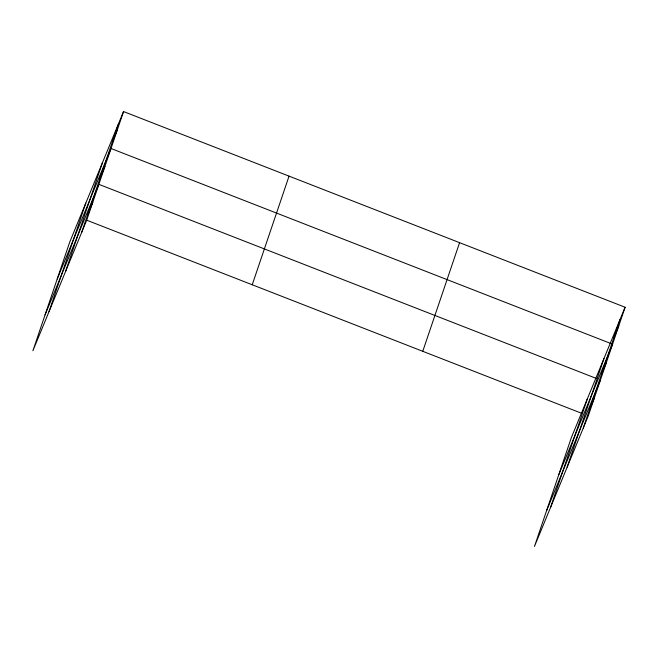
<?xml version="1.0" encoding="UTF-8"?>
<svg xmlns="http://www.w3.org/2000/svg" width="658" height="658" viewBox="0 0 658 658"><rect width="100%" height="100%" fill="white"/><g stroke="black" fill="none" stroke-linecap="round" stroke-linejoin="round"><path stroke-width="0.99" d="M48.988 311.711L85.811 203.075M65.57 271.491L102.385 162.855M81.666 232.447L118.481 123.811M123.531 111.556L69.715 242.119L32.9 350.755L86.716 220.191L123.531 111.556L625.1 307.245L588.285 415.881L534.469 546.444L571.284 437.809L625.1 307.245M252.228 284.774L289.051 176.13M422.765 351.306L459.58 242.67M550.565 507.4L587.38 398.764M567.138 467.18L603.962 358.536M583.235 428.136L620.05 319.5M112.222 142.276L117.272 130.021M57.197 279.058L111.013 148.494L612.582 344.183L558.765 474.747M99.884 178.672L104.935 166.416M45.048 314.902L98.865 184.347L596.674 378.564M87.736 214.524L92.786 202.269M613.791 337.965L618.841 325.71M601.453 374.361L606.511 362.106M546.617 510.592L600.433 380.028M589.305 410.214L594.355 397.958M86.716 220.191L581.697 413.314"/></g></svg>
